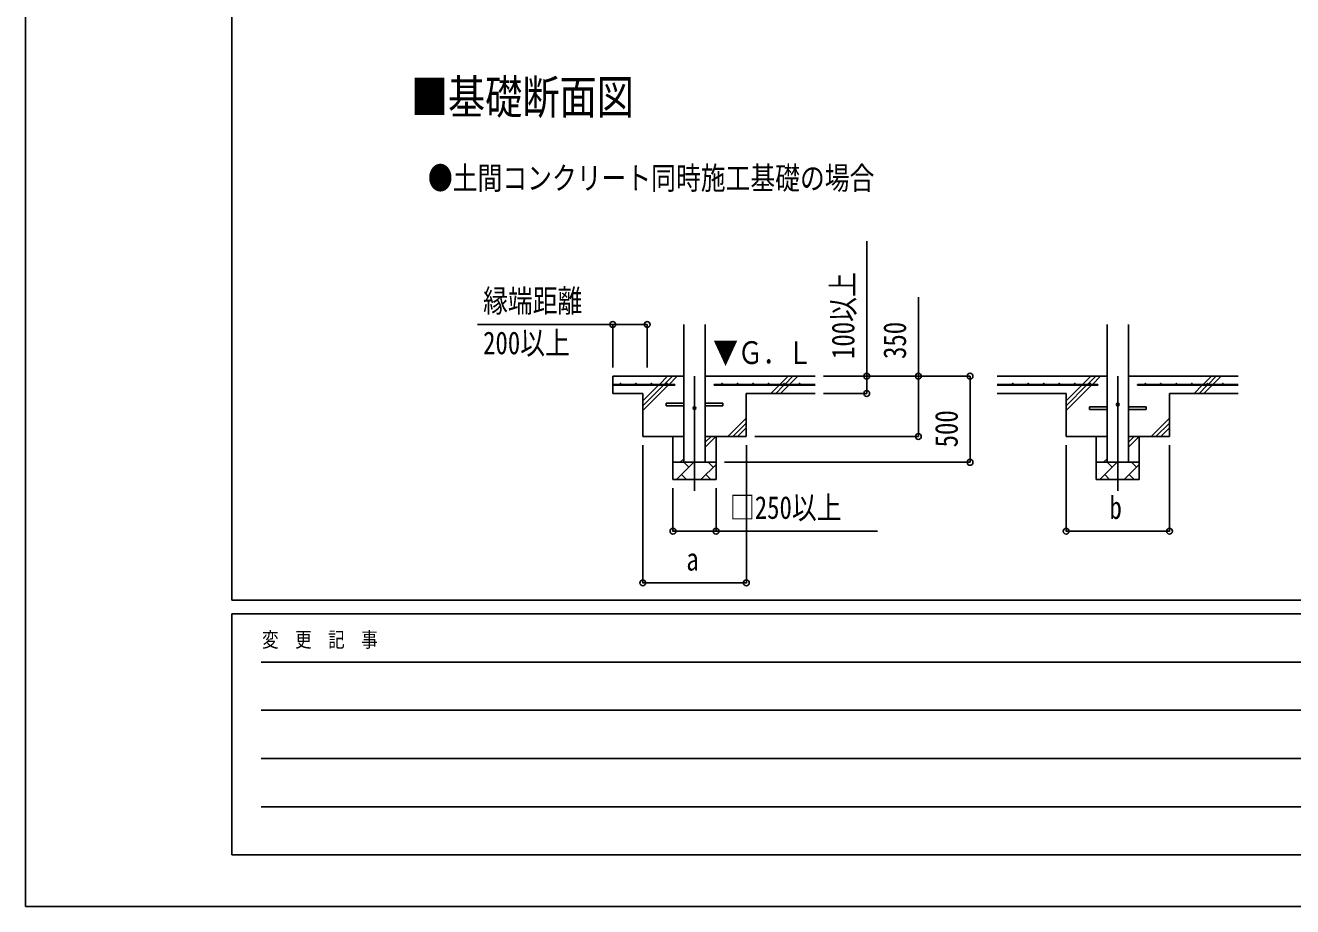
# Model space of a CAD drawing. Units: millimetres, scale not verified. Extents: x -16820 to 16820, y -11880 to 11880.
# Drawn here: x -16820 to -9460, y -11880 to -6763 of the extents above; entities that cross this region are included whole.
import ezdxf
from ezdxf.enums import TextEntityAlignment as Align

# ---------------------------------------------------------------- set-up
doc = ezdxf.new("R2010")
doc.units = ezdxf.units.MM
doc.header["$LTSCALE"] = 50
for name, color, linetype in [('0-2_USER1', 3, 'Continuous'), ('0-4_YKK_12', 2, 'Continuous'), ('0-5_YKK_13', 4, 'Continuous'), ('0-6_YKK_A1', 4, 'Continuous'), ('0-7_YKK_D', 6, 'Continuous'), ('0-8_YKK_ZWAK', 7, 'Continuous')]:
    doc.layers.add(name, color=color, linetype=linetype)
doc.styles.add('ＭＳ ゴシック', font='')
doc.styles.get('ＭＳ ゴシック').set_extended_font_data('MS Gothic')

msp = doc.modelspace()

# ---------------------------------------------------------------- linework, layer by layer
at = {"layer": '0-4_YKK_12'}
for p, q in [((-12933.92, -8800), (-12933.92, -9465.95)), ((-10475.92, -8800), (-10475.92, -9465.95))]:
    msp.add_line(p, q, dxfattribs=at)
at = {"layer": '0-5_YKK_13'}
for p, q in [((-13098.92, -8957), (-12996.42, -8957)), ((-13098.92, -8973), (-13098.92, -8957)), ((-13098.92, -8973), (-12996.42, -8973)), ((-12871.42, -8957), (-12768.92, -8957)), ((-12871.42, -8973), (-12768.92, -8973)), ((-12768.92, -8957), (-12768.92, -8973)), ((-10640.92, -8977), (-10538.42, -8977)), ((-10640.92, -8993), (-10640.92, -8977)), ((-10413.42, -8977), (-10310.92, -8977)), ((-10310.92, -8977), (-10310.92, -8993)), ((-10640.92, -8993), (-10538.42, -8993)), ((-10413.42, -8993), (-10310.92, -8993))]:
    msp.add_line(p, q, dxfattribs=at)
for centre in [(-12933.92, -8985), (-10475.92, -8965)]:
    msp.add_circle(centre, 8, dxfattribs=at)
at = {"layer": '0-6_YKK_A1'}
for p, q in [((-12996.42, -9300), (-12996.42, -8500)), ((-12871.42, -8500), (-12871.42, -9300)), ((-10538.42, -9300), (-10538.42, -8500)), ((-10413.42, -8500), (-10413.42, -9300)), ((-12996.42, -8800), (-13408.92, -8800)), ((-13408.92, -8800), (-13408.92, -8900)), ((-13137.99, -8847.5), (-13090.49, -8800)), ((-13109.71, -8847.5), (-13062.21, -8800)), ((-13081.42, -8847.5), (-13033.92, -8800)), ((-12233.92, -8800), (-12871.42, -8800)), ((-12437.99, -8847.5), (-12390.49, -8800)), ((-12409.71, -8847.5), (-12362.21, -8800)), ((-12381.42, -8847.5), (-12333.92, -8800)), ((-10538.42, -8800), (-11175.92, -8800)), ((-10679.99, -8847.5), (-10632.49, -8800)), ((-10651.71, -8847.5), (-10604.21, -8800)), ((-10623.42, -8847.5), (-10575.92, -8800)), ((-9775.92, -8800), (-10413.42, -8800)), ((-9979.99, -8847.5), (-9932.49, -8800)), ((-9951.71, -8847.5), (-9904.21, -8800)), ((-9923.42, -8847.5), (-9875.92, -8800)), ((-13048.92, -8847.5), (-13408.92, -8847.5)), ((-13048.92, -8852.5), (-13408.92, -8852.5)), ((-13233.92, -8900), (-13408.92, -8900)), ((-13233.92, -9000), (-13086.42, -8852.5)), ((-13233.92, -8943.43), (-13142.99, -8852.5)), ((-13233.92, -8971.72), (-13114.71, -8852.5)), ((-13233.92, -8900), (-13233.92, -9150)), ((-13048.92, -8847.5), (-13048.92, -8852.5)), ((-12818.92, -8847.5), (-12233.92, -8847.5)), ((-12818.92, -8847.5), (-12818.92, -8852.5)), ((-12818.92, -8852.5), (-12233.92, -8852.5)), ((-12233.92, -8900), (-12633.92, -8900)), ((-12633.92, -8900), (-12633.92, -9150)), ((-12490.49, -8900), (-12442.99, -8852.5)), ((-12462.21, -8900), (-12414.71, -8852.5)), ((-12433.92, -8900), (-12386.42, -8852.5)), ((-10590.92, -8847.5), (-11175.92, -8847.5)), ((-10590.92, -8852.5), (-11175.92, -8852.5)), ((-10775.92, -8900), (-11175.92, -8900)), ((-10775.92, -9000), (-10628.42, -8852.5)), ((-10775.92, -8943.43), (-10684.99, -8852.5)), ((-10775.92, -8971.72), (-10656.71, -8852.5)), ((-10775.92, -8900), (-10775.92, -9150)), ((-10590.92, -8847.5), (-10590.92, -8852.5)), ((-10360.92, -8847.5), (-9775.92, -8847.5)), ((-10360.92, -8847.5), (-10360.92, -8852.5)), ((-10360.92, -8852.5), (-9775.92, -8852.5)), ((-10175.92, -8900), (-10175.92, -9150)), ((-10175.92, -8900), (-9775.92, -8900)), ((-10032.49, -8900), (-9984.99, -8852.5)), ((-10004.21, -8900), (-9956.71, -8852.5)), ((-9975.92, -8900), (-9928.42, -8852.5)), ((-12740.49, -9150), (-12633.92, -9043.43)), ((-10282.49, -9150), (-10175.92, -9043.43)), ((-12712.21, -9150), (-12633.92, -9071.72)), ((-12683.92, -9150), (-12633.92, -9100)), ((-10254.21, -9150), (-10175.92, -9071.72)), ((-10225.92, -9150), (-10175.92, -9100)), ((-12996.42, -9150), (-13233.92, -9150)), ((-13058.92, -9150), (-13058.92, -9400)), ((-12871.42, -9211.67), (-12809.75, -9150)), ((-12871.42, -9183.38), (-12838.04, -9150)), ((-12633.92, -9150), (-12871.42, -9150)), ((-12808.92, -9150), (-12808.92, -9400)), ((-10538.42, -9150), (-10775.92, -9150)), ((-10600.92, -9150), (-10600.92, -9400)), ((-10413.42, -9211.67), (-10351.75, -9150)), ((-10413.42, -9183.38), (-10380.04, -9150)), ((-10175.92, -9150), (-10413.42, -9150)), ((-10350.92, -9150), (-10350.92, -9400)), ((-12808.92, -9300), (-13058.92, -9300)), ((-13038.18, -9400), (-12938.18, -9300)), ((-13016.32, -9300), (-12996.42, -9280.1)), ((-12966.74, -9328.55), (-12995.29, -9300)), ((-12896.76, -9400), (-12808.92, -9312.16)), ((-12825.32, -9328.55), (-12853.87, -9300)), ((-10350.92, -9300), (-10600.92, -9300)), ((-10580.18, -9400), (-10480.18, -9300)), ((-10558.32, -9300), (-10538.42, -9280.1)), ((-10508.74, -9328.55), (-10537.29, -9300)), ((-10438.76, -9400), (-10350.92, -9312.16)), ((-10367.32, -9328.55), (-10395.87, -9300)), ((-12808.92, -9400), (-13058.92, -9400)), ((-13009.63, -9371.45), (-12981.08, -9400)), ((-12868.21, -9371.45), (-12839.66, -9400)), ((-10350.92, -9400), (-10600.92, -9400)), ((-10551.63, -9371.45), (-10523.08, -9400)), ((-10410.21, -9371.45), (-10381.66, -9400))]:
    msp.add_line(p, q, dxfattribs=at)
for centre in [(-13363.92, -8845), (-13273.92, -8845), (-13183.92, -8845), (-13093.92, -8845), (-12773.92, -8845), (-12683.92, -8845), (-12593.92, -8845), (-12503.92, -8845), (-12413.92, -8845), (-12323.92, -8845), (-11085.92, -8845), (-10995.92, -8845), (-10905.92, -8845), (-10815.92, -8845), (-10725.92, -8845), (-10635.92, -8845), (-10315.92, -8845), (-10225.92, -8845), (-10135.92, -8845), (-10045.92, -8845), (-9955.92, -8845), (-9865.92, -8845)]:
    msp.add_circle(centre, 2.5, dxfattribs=at)
at = {"layer": '0-7_YKK_D'}
for p, q in [((-13408.92, -8750), (-13408.92, -8499)), ((-13208.92, -8750), (-13208.92, -8499)), ((-12183.92, -8800), (-11932.92, -8800)), ((-12183.92, -8800), (-11332.92, -8800)), ((-12183.92, -8800), (-11632.92, -8800)), ((-11333.92, -9300), (-11333.92, -8800)), ((-12183.92, -8900), (-11932.92, -8900)), ((-12583.92, -9150), (-11632.92, -9150)), ((-13233.92, -9200), (-13233.92, -10001)), ((-12632.92, -9200), (-12632.92, -10001)), ((-10775.92, -9200), (-10775.92, -9701)), ((-10175.92, -9200), (-10175.92, -9701)), ((-12758.92, -9300), (-11332.92, -9300)), ((-13058.92, -9450), (-13058.92, -9701)), ((-12808.92, -9450), (-12808.92, -9701)), ((-10775.92, -9700), (-10175.92, -9700)), ((-13233.92, -10000), (-12632.92, -10000))]:
    msp.add_line(p, q, dxfattribs=at)
for points in [[(-11933.92, -8900), (-11933.92, -8800), (-11933.92, -8015.2)], [(-11633.92, -9150), (-11633.92, -8800), (-11633.92, -8341.6)], [(-13208.92, -8500), (-13408.92, -8500), (-14193.72, -8500)], [(-13058.92, -9700), (-12808.92, -9700), (-11870.52, -9700)]]:
    msp.add_lwpolyline(points, dxfattribs=at)
for centre in [(-13408.92, -8500), (-13208.92, -8500), (-11933.92, -8800), (-11633.92, -8800), (-11333.92, -8800), (-11933.92, -8900), (-11633.92, -9150), (-11333.92, -9300), (-13058.92, -9700), (-12808.92, -9700), (-10775.92, -9700), (-10175.92, -9700), (-13233.92, -10000), (-12632.92, -10000)]:
    msp.add_circle(centre, 17, dxfattribs=at)
at = {"layer": '0-8_YKK_ZWAK'}
for p, q in [((-15619.92, -10100), (-15619.92, 11100)), ((15580.08, -10100), (-15619.92, -10100)), ((-5219.92, -10180), (-15619.92, -10180)), ((-15619.92, -11580), (-15619.92, -10180)), ((-15449.92, -10460), (-5419.92, -10460)), ((-15449.92, -10740), (-5419.92, -10740)), ((-15449.92, -11020), (-5419.92, -11020)), ((-15449.92, -11300), (-5419.92, -11300)), ((-15619.92, -11580), (-5219.92, -11580))]:
    msp.add_line(p, q, dxfattribs=at)
msp.add_lwpolyline([(-16820, -11880), (16820, -11880), (16820, 11880), (-16820, 11880)], close=True, dxfattribs=at)

# ---------------------------------------------------------------- texts
at = {"layer": '0-2_USER1', "style": 'ＭＳ ゴシック', "width": 0.8}
for s, height, p in [('■基礎断面図', 197.9, (-14581.59, -7337.08)), ('●土間コンクリート同時施工基礎の場合', 132, (-14482.04, -7755.08))]:
    msp.add_text(s, height=height, dxfattribs=at).set_placement(p, align=Align.BOTTOM_LEFT)
at = {"layer": '0-6_YKK_A1', "style": 'ＭＳ ゴシック', "width": 0.8}
msp.add_text('▼Ｇ．Ｌ', height=132, dxfattribs=at).set_placement((-12825.72, -8768.63), align=Align.BOTTOM_LEFT)
at = {"layer": '0-7_YKK_D', "style": 'ＭＳ ゴシック', "width": 0.8}
for s, p in [('100以上', (-11965.92, -8700)), ('350', (-11665.92, -8700)), ('500', (-11365.92, -9213.2))]:
    msp.add_text(s, height=132, rotation=90, dxfattribs=at).set_placement(p, align=Align.BOTTOM_LEFT)
for s, p in [('縁端距離', (-14161.72, -8468)), ('200以上', (-14161.72, -8712)), ('□250以上', (-12728.12, -9668)), ('b', (-10523.92, -9668)), ('a', (-12981.42, -9968))]:
    msp.add_text(s, height=132, dxfattribs=at).set_placement(p, align=Align.BOTTOM_LEFT)
at = {"layer": '0-8_YKK_ZWAK', "style": 'ＭＳ ゴシック', "width": 0.8}
msp.add_text('変  更  記  事', height=87.98, dxfattribs=at).set_placement((-15445.24, -10400), align=Align.BOTTOM_LEFT)

doc.saveas('drawing.dxf')
